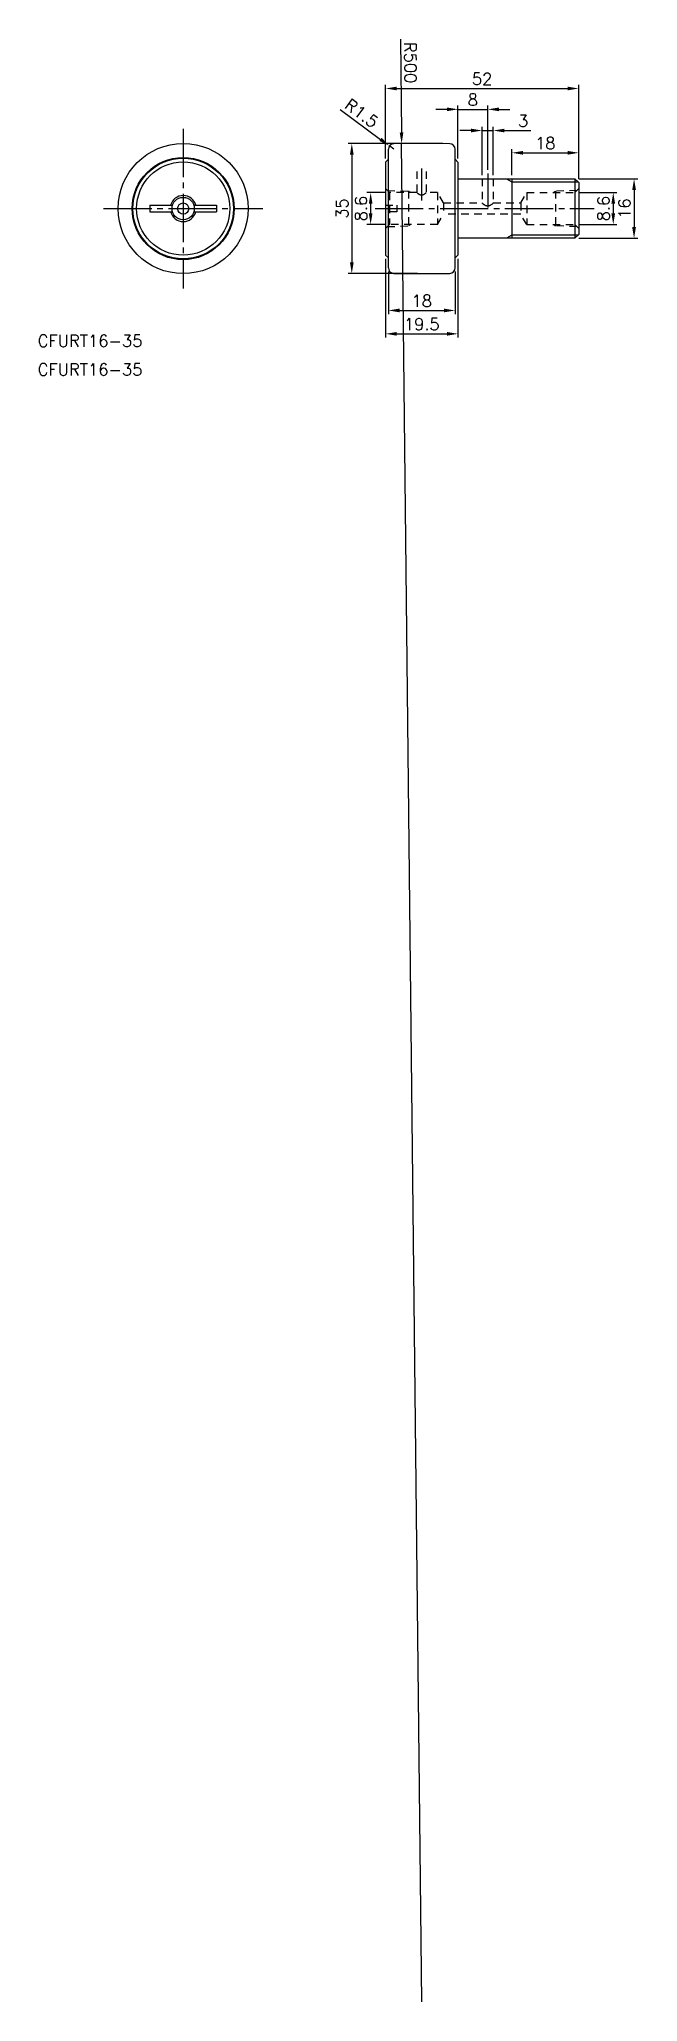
# Model space of a CAD drawing. Extents: x -37 to 124, y 230 to 758.
import ezdxf

# ---------------------------------------------------------------- set-up
doc = ezdxf.new("R2010")
doc.units = 0
doc.header["$MEASUREMENT"] = 0
doc.header["$PDMODE"] = 64
doc.linetypes.add('CENTER', pattern=[17.5, 13, -1.5, 1.5, -1.5])
doc.linetypes.add('DASHED', pattern=[3.5, 2, -1.5])
doc.layers.get('0').update_dxf_attribs({"linetype": 'CONTINUOUS'})
doc.layers.get('DEFPOINTS').update_dxf_attribs({"linetype": 'CONTINUOUS'})
doc.layers.add('CENTER', color=1, linetype='CENTER')
doc.layers.add('SIZE', color=7, linetype='CONTINUOUS')
doc.styles.get("Standard").update_dxf_attribs({"font": 'txt.shx', "bigfont": '@extfont2.shx'})
doc.dimstyles.new('MISUMI', dxfattribs={"dimtxt": 3.2, "dimasz": 3, "dimexe": 1, "dimexo": 1, "dimgap": 1, "dimtad": 1, "dimdsep": 46, "dimtxsty": 'STANDARD', "dimcen": 0, "dimadec": 0, "dimazin": 0, "dimtfac": 0.6, "dimtix": 1, "dimtmove": 2, "dimatfit": 3, "dimfxl": 1, "dimtvp": 1, "dimtolj": 1, "dimarcsym": 0})

# ---------------------------------------------------------------- blocks, each defined once
blk = doc.blocks.new('*D11')
at = {"layer": 'DEFPOINTS', "color": 0, "linetype": 'Continuous'}
for p in [(66.29, 730.31), (47.44, 695.31), (66.17, 695.31)]:
    blk.add_point(p, dxfattribs=at)
at = {"layer": 'SIZE', "color": 0, "linetype": 'Continuous', "lineweight": -2}
for p, q in [((65.29, 730.31), (46.44, 730.31)), ((47.44, 727.31), (47.44, 698.31)), ((65.17, 695.31), (46.44, 695.31))]:
    blk.add_line(p, q, dxfattribs=at)
at = {"layer": 'SIZE', "color": 0, "linetype": 'Continuous'}
for points in [[(46.94, 727.31), (47.94, 727.31), (47.44, 730.31)], [(46.94, 698.31), (47.94, 698.31), (47.44, 695.31)]]:
    blk.add_solid(points, dxfattribs=at)
at = {"layer": 'SIZE', "color": 0, "linetype": 'Continuous', "insert": (44.84, 712.81), "char_height": 3.2, "attachment_point": 5, "rotation": 90}
blk.add_mtext('\\A1;35', dxfattribs=at)
blk = doc.blocks.new('*D12')
at = {"layer": 'DEFPOINTS', "color": 0, "linetype": 'Continuous'}
for p in [(57.6, 717.11), (52.52, 708.51), (57.6, 708.51)]:
    blk.add_point(p, dxfattribs=at)
at = {"layer": 'SIZE', "color": 0, "linetype": 'Continuous', "lineweight": -2}
for p, q in [((56.6, 717.11), (51.52, 717.11)), ((52.52, 714.11), (52.52, 711.51)), ((56.6, 708.51), (51.52, 708.51))]:
    blk.add_line(p, q, dxfattribs=at)
at = {"layer": 'SIZE', "color": 0, "linetype": 'Continuous'}
for points in [[(52.02, 714.11), (53.02, 714.11), (52.52, 717.11)], [(52.02, 711.51), (53.02, 711.51), (52.52, 708.51)]]:
    blk.add_solid(points, dxfattribs=at)
at = {"layer": 'SIZE', "color": 0, "linetype": 'Continuous', "insert": (49.92, 712.81), "char_height": 3.2, "attachment_point": 5, "rotation": 90}
blk.add_mtext('\\A1;8.6', dxfattribs=at)
blk = doc.blocks.new('*D13')
at = {"layer": 'DEFPOINTS', "color": 0, "linetype": 'Continuous'}
for p in [(57.29, 696.87), (75.29, 696.87), (75.29, 685.39)]:
    blk.add_point(p, dxfattribs=at)
at = {"layer": 'SIZE', "color": 0, "linetype": 'Continuous', "lineweight": -2}
for p, q in [((57.29, 695.87), (57.29, 684.39)), ((75.29, 695.87), (75.29, 684.39)), ((60.29, 685.39), (72.29, 685.39))]:
    blk.add_line(p, q, dxfattribs=at)
at = {"layer": 'SIZE', "color": 0, "linetype": 'Continuous'}
for points in [[(60.29, 685.89), (60.29, 684.89), (57.29, 685.39)], [(72.29, 685.89), (72.29, 684.89), (75.29, 685.39)]]:
    blk.add_solid(points, dxfattribs=at)
at = {"layer": 'SIZE', "color": 0, "linetype": 'Continuous', "insert": (66.29, 687.99), "char_height": 3.2, "attachment_point": 5}
blk.add_mtext('\\A1;18', dxfattribs=at)
blk = doc.blocks.new('*D14')
at = {"layer": 'DEFPOINTS', "color": 0, "linetype": 'Continuous'}
for p in [(56.54, 700.31), (76.04, 700.31), (76.04, 679.1)]:
    blk.add_point(p, dxfattribs=at)
at = {"layer": 'SIZE', "color": 0, "linetype": 'Continuous', "lineweight": -2}
for p, q in [((56.54, 699.31), (56.54, 678.1)), ((76.04, 699.31), (76.04, 678.1)), ((59.54, 679.1), (73.04, 679.1))]:
    blk.add_line(p, q, dxfattribs=at)
at = {"layer": 'SIZE', "color": 0, "linetype": 'Continuous'}
for points in [[(59.54, 679.6), (59.54, 678.6), (56.54, 679.1)], [(73.04, 679.6), (73.04, 678.6), (76.04, 679.1)]]:
    blk.add_solid(points, dxfattribs=at)
at = {"layer": 'SIZE', "color": 0, "linetype": 'Continuous', "insert": (66.29, 681.7), "char_height": 3.2, "attachment_point": 5}
blk.add_mtext('\\A1;19.5', dxfattribs=at)
blk = doc.blocks.new('*D15')
at = {"layer": 'DEFPOINTS', "color": 0, "linetype": 'Continuous'}
for p in [(107.54, 720.81), (107.54, 704.81), (123.45, 704.81)]:
    blk.add_point(p, dxfattribs=at)
at = {"layer": 'SIZE', "color": 0, "linetype": 'Continuous', "lineweight": -2}
for p, q in [((108.54, 720.81), (124.45, 720.81)), ((123.45, 717.81), (123.45, 707.81)), ((108.54, 704.81), (124.45, 704.81))]:
    blk.add_line(p, q, dxfattribs=at)
at = {"layer": 'SIZE', "color": 0, "linetype": 'Continuous'}
for points in [[(122.95, 717.81), (123.95, 717.81), (123.45, 720.81)], [(122.95, 707.81), (123.95, 707.81), (123.45, 704.81)]]:
    blk.add_solid(points, dxfattribs=at)
at = {"layer": 'SIZE', "color": 0, "linetype": 'Continuous', "insert": (120.85, 712.81), "char_height": 3.2, "attachment_point": 5, "rotation": 90}
blk.add_mtext('\\A1;16', dxfattribs=at)
blk = doc.blocks.new('*D16')
at = {"layer": 'DEFPOINTS', "color": 0, "linetype": 'Continuous'}
for p in [(108.54, 727.81), (90.54, 720.81), (108.54, 719.81)]:
    blk.add_point(p, dxfattribs=at)
at = {"layer": 'SIZE', "color": 0, "linetype": 'Continuous', "lineweight": -2}
for p, q in [((90.54, 721.81), (90.54, 728.81)), ((108.54, 720.81), (108.54, 728.81)), ((93.54, 727.81), (105.54, 727.81))]:
    blk.add_line(p, q, dxfattribs=at)
at = {"layer": 'SIZE', "color": 0, "linetype": 'Continuous'}
for points in [[(93.54, 728.31), (93.54, 727.31), (90.54, 727.81)], [(105.54, 728.31), (105.54, 727.31), (108.54, 727.81)]]:
    blk.add_solid(points, dxfattribs=at)
at = {"layer": 'SIZE', "color": 0, "linetype": 'Continuous', "insert": (99.54, 730.41), "char_height": 3.2, "attachment_point": 5}
blk.add_mtext('\\A1;18', dxfattribs=at)
blk = doc.blocks.new('*D17')
at = {"layer": 'DEFPOINTS', "color": 0, "linetype": 'Continuous'}
for p in [(108.54, 745.11), (56.54, 725.31), (108.54, 719.81)]:
    blk.add_point(p, dxfattribs=at)
at = {"layer": 'SIZE', "color": 0, "linetype": 'Continuous', "lineweight": -2}
for p, q in [((56.54, 726.31), (56.54, 746.11)), ((59.54, 745.11), (105.54, 745.11)), ((108.54, 720.81), (108.54, 746.11))]:
    blk.add_line(p, q, dxfattribs=at)
at = {"layer": 'SIZE', "color": 0, "linetype": 'Continuous'}
for points in [[(59.54, 745.61), (59.54, 744.61), (56.54, 745.11)], [(105.54, 745.61), (105.54, 744.61), (108.54, 745.11)]]:
    blk.add_solid(points, dxfattribs=at)
at = {"layer": 'SIZE', "color": 0, "linetype": 'Continuous', "insert": (82.54, 747.71), "char_height": 3.2, "attachment_point": 5}
blk.add_mtext('\\A1;52', dxfattribs=at)
blk = doc.blocks.new('*D18')
at = {"layer": 'DEFPOINTS', "color": 0, "linetype": 'Continuous'}
for p in [(84.04, 739.5), (76.04, 725.31), (84.04, 722.24)]:
    blk.add_point(p, dxfattribs=at)
at = {"layer": 'SIZE', "color": 0, "linetype": 'Continuous', "lineweight": -2}
for p, q in [((73.04, 739.5), (70.04, 739.5)), ((76.04, 726.31), (76.04, 740.5)), ((76.04, 739.5), (84.04, 739.5)), ((84.04, 723.24), (84.04, 740.5)), ((87.04, 739.5), (90.04, 739.5))]:
    blk.add_line(p, q, dxfattribs=at)
at = {"layer": 'SIZE', "color": 0, "linetype": 'Continuous'}
for points in [[(73.04, 740), (73.04, 739), (76.04, 739.5)], [(87.04, 740), (87.04, 739), (84.04, 739.5)]]:
    blk.add_solid(points, dxfattribs=at)
at = {"layer": 'SIZE', "color": 0, "linetype": 'Continuous', "insert": (80.04, 742.1), "char_height": 3.2, "attachment_point": 5}
blk.add_mtext('\\A1;8', dxfattribs=at)
blk = doc.blocks.new('*D19')
at = {"layer": 'DEFPOINTS', "color": 0, "linetype": 'Continuous'}
for p in [(85.54, 733.8), (82.54, 720.81), (85.54, 720.81)]:
    blk.add_point(p, dxfattribs=at)
at = {"layer": 'SIZE', "color": 0, "linetype": 'Continuous', "lineweight": -2}
for p, q in [((82.54, 721.81), (82.54, 734.8)), ((85.54, 721.81), (85.54, 734.8)), ((79.54, 733.8), (76.54, 733.8)), ((82.54, 733.8), (85.54, 733.8)), ((88.54, 733.8), (95.67, 733.8))]:
    blk.add_line(p, q, dxfattribs=at)
at = {"layer": 'SIZE', "color": 0, "linetype": 'Continuous'}
for points in [[(79.54, 734.3), (79.54, 733.3), (82.54, 733.8)], [(88.54, 734.3), (88.54, 733.3), (85.54, 733.8)]]:
    blk.add_solid(points, dxfattribs=at)
at = {"layer": 'SIZE', "color": 0, "linetype": 'Continuous', "insert": (93.6, 736.4), "char_height": 3.2, "attachment_point": 5}
blk.add_mtext('\\A1;3', dxfattribs=at)
blk = doc.blocks.new('*D20')
at = {"layer": 'DEFPOINTS', "color": 0, "linetype": 'Continuous'}
for p in [(107.47, 717.11), (107.47, 708.51), (117.85, 708.51)]:
    blk.add_point(p, dxfattribs=at)
at = {"layer": 'SIZE', "color": 0, "linetype": 'Continuous', "lineweight": -2}
for p, q in [((108.47, 717.11), (118.85, 717.11)), ((117.85, 714.11), (117.85, 711.51)), ((108.47, 708.51), (118.85, 708.51))]:
    blk.add_line(p, q, dxfattribs=at)
at = {"layer": 'SIZE', "color": 0, "linetype": 'Continuous'}
for points in [[(117.35, 714.11), (118.35, 714.11), (117.85, 717.11)], [(117.35, 711.51), (118.35, 711.51), (117.85, 708.51)]]:
    blk.add_solid(points, dxfattribs=at)
at = {"layer": 'SIZE', "color": 0, "linetype": 'Continuous', "insert": (115.25, 712.81), "char_height": 3.2, "attachment_point": 5, "rotation": 90}
blk.add_mtext('\\A1;8.6', dxfattribs=at)
blk = doc.blocks.new('*D21')
at = {"layer": 'DEFPOINTS', "color": 0, "linetype": 'Continuous'}
for p in [(57.58, 729.65), (58.79, 728.75)]:
    blk.add_point(p, dxfattribs=at)
at = {"layer": 'SIZE', "color": 0, "linetype": 'Continuous', "lineweight": -2}
for p, q in [((44.3, 739.49), (55.17, 731.43)), ((58.79, 728.75), (57.58, 729.65))]:
    blk.add_line(p, q, dxfattribs=at)
at = {"layer": 'SIZE', "color": 0, "linetype": 'Continuous'}
blk.add_solid([(55.47, 731.83), (54.87, 731.03), (57.58, 729.65)], dxfattribs=at)
at = {"layer": 'SIZE', "color": 0, "linetype": 'Continuous', "insert": (50.08, 738.44), "char_height": 3.2, "attachment_point": 5, "rotation": 323.454}
blk.add_mtext('\\A1;R1.5', dxfattribs=at)
blk = doc.blocks.new('*D22')
at = {"layer": 'DEFPOINTS', "color": 0, "linetype": 'Continuous'}
for p in [(60.86, 730.28), (66.29, 230.31)]:
    blk.add_point(p, dxfattribs=at)
at = {"layer": 'SIZE', "color": 0, "linetype": 'Continuous', "lineweight": -2}
for p, q in [((60.56, 758.36), (60.83, 733.28)), ((66.29, 230.31), (60.86, 730.28))]:
    blk.add_line(p, q, dxfattribs=at)
at = {"layer": 'SIZE', "color": 0, "linetype": 'Continuous'}
blk.add_solid([(61.33, 733.28), (60.33, 733.27), (60.86, 730.28)], dxfattribs=at)
at = {"layer": 'SIZE', "color": 0, "linetype": 'Continuous', "insert": (63.23, 752.06), "char_height": 3.2, "attachment_point": 5, "rotation": 270.6216}
blk.add_mtext('\\A1;R500', dxfattribs=at)

msp = doc.modelspace()

# ---------------------------------------------------------------- linework, layer by layer
at = {"color": 7, "linetype": 'Continuous'}
for p, q in [((57.28633, 696.86541), (57.28633, 728.75256)), ((75.28633, 696.86541), (75.28633, 728.75256)), ((57.28633, 726.05899), (56.53633, 725.30898)), ((56.53633, 725.30897), (56.53633, 700.309)), ((75.28634, 726.05899), (76.03633, 725.309)), ((76.03633, 725.30899), (76.03633, 700.30896)), ((76.03633, 720.80899), (107.53633, 720.80899)), ((90.53633, 720.80899), (90.53633, 704.80899)), ((107.53633, 720.80899), (107.53633, 704.80899)), ((107.53634, 720.80897), (108.53632, 719.80898)), ((108.53633, 719.80897), (108.53633, 705.80899)), ((-6.96364, 713.70899), (-0.82548, 713.70899)), ((-6.96364, 713.70899), (-6.96364, 711.90899)), ((4.89816, 713.70899), (11.03633, 713.70899)), ((11.03633, 713.70899), (11.03633, 711.90899)), ((-6.96364, 711.90899), (-0.82547, 711.90899)), ((4.89815, 711.90899), (11.03633, 711.90899)), ((107.53633, 704.80899), (76.03633, 704.80899)), ((108.53634, 705.809), (107.53635, 704.809)), ((57.28633, 699.55899), (56.53633, 700.309)), ((76.03636, 700.30899), (75.28633, 699.55897))]:
    msp.add_line(p, q, dxfattribs=at)
at = {"color": 3, "linetype": 'DASHED'}
for p, q in [((57.60034, 717.10899), (56.53634, 718.17297)), ((64.98634, 722.80899), (64.98634, 717.10899)), ((67.48634, 722.80899), (67.48634, 717.10899)), ((82.53633, 720.80899), (82.53633, 714.30899)), ((85.53633, 720.80899), (85.53633, 714.30899)), ((107.47232, 717.10899), (108.53633, 718.17297)), ((56.53633, 713.70898), (59.53633, 713.70898)), ((57.05246, 717.65686), (62.73633, 717.47924)), ((57.60034, 717.10899), (57.60034, 708.50899)), ((64.98634, 717.10899), (57.60034, 717.10899)), ((59.53633, 713.70898), (59.53633, 711.90899)), ((63.37762, 717.10899), (62.73633, 717.47924)), ((62.73633, 717.47924), (62.73633, 708.13874)), ((70.53633, 717.10899), (67.48634, 717.10899)), ((72.15292, 714.30899), (70.53633, 717.109)), ((70.53633, 717.10899), (70.53633, 708.50899)), ((72.15291, 714.30901), (72.15291, 711.30899)), ((72.15291, 714.30899), (82.53633, 714.30899)), ((85.53633, 714.30899), (92.91975, 714.30899)), ((92.91975, 714.30899), (94.53634, 717.10901)), ((92.91975, 714.30901), (92.91975, 711.30899)), ((94.53633, 717.10899), (94.53633, 708.50899)), ((94.53633, 717.10899), (107.47232, 717.10899)), ((101.69504, 717.10899), (102.33633, 717.47924)), ((108.0202, 717.65686), (102.33633, 717.47924)), ((102.33633, 717.47924), (102.33633, 708.13874)), ((107.47232, 717.10899), (107.47232, 708.50899)), ((56.53632, 707.44498), (57.60035, 708.50899)), ((59.53633, 711.90899), (56.53633, 711.90899)), ((57.60035, 708.50899), (56.53634, 707.445)), ((57.05246, 707.96112), (62.73633, 708.13874)), ((70.53633, 708.50899), (57.60034, 708.50899)), ((63.37762, 708.50899), (62.73633, 708.13874)), ((70.5363, 708.50893), (72.15291, 711.30899)), ((92.91975, 711.30899), (72.15291, 711.30899)), ((94.53636, 708.50893), (92.91975, 711.30898)), ((94.53633, 708.50899), (107.47232, 708.50899)), ((101.69504, 708.50899), (102.33633, 708.13874)), ((108.0202, 707.96111), (102.33633, 708.13874)), ((108.53635, 707.44499), (107.47232, 708.50899)), ((107.47232, 708.50899), (108.53633, 707.445))]:
    msp.add_line(p, q, dxfattribs=at)
at = {"color": 3, "linetype": 'Continuous'}
for p, q in [((89.12986, 720.80898), (90.53633, 719.99696)), ((90.53633, 719.99697), (108.34834, 719.99697)), ((90.53638, 705.62103), (89.12991, 704.809)), ((108.34834, 705.621), (90.53633, 705.621))]:
    msp.add_line(p, q, dxfattribs=at)
at = {"color": 3, "linetype": 'DASHED'}
for points in [[(64.98634, 717.10899, 0.102224781), (65.77088, 716.57663, 0.199032752), (66.70176, 716.57661, 0.102235531), (67.48634, 717.10899)], [(82.53633, 714.30899, 0.102224789), (83.47778, 713.67016, 0.199032728), (84.59483, 713.67014, 0.102235539), (85.53633, 714.30899)]]:
    msp.add_lwpolyline(points, format="xyb", dxfattribs=at)
at = {"color": 7, "linetype": 'Continuous'}
for radius in [17.5, 13.75, 13.55, 12.55, 3, 1.5]:
    msp.add_circle((2.03633, 712.809), radius, dxfattribs=at)
for centre, radius, start, end in [((58.78633, 728.75256), 1.5, 90.8620543, 180.000005), ((66.28633, 230.30899), 500, 89.1379438, 90.8620543), ((73.78633, 728.75256), 1.5, 0, 89.1379438), ((2.03633, 712.809), 3.5, 14.9004914, 165.0994965), ((2.03633, 712.809), 3.5, 194.9007767, 345.0992422), ((58.78633, 696.86541), 1.5, 180.000005, 269.1379488), ((66.28633, 1195.30899), 500, 269.1379457, 270.8620562), ((73.78633, 696.86541), 1.5, 270.8620562, 0)]:
    msp.add_arc(centre, radius, start, end, dxfattribs=at)
at = {"layer": 'CENTER', "color": 1, "linetype": 'CENTER'}
for p, q in [((2.03633, 734.2929), (2.03633, 691.3251)), ((66.23634, 723.62759), (66.23634, 714.99674)), ((84.03633, 722.23558), (84.03633, 713.12805)), ((-19.44748, 712.809), (23.52014, 712.809)), ((53.69391, 712.80899), (112.73879, 712.80899))]:
    msp.add_line(p, q, dxfattribs=at)

# ---------------------------------------------------------------- texts
at = {"color": 7, "linetype": 'Continuous', "width": 1.008382}
for p in [(-37.14563, 675.61144), (-37.14563, 667.8987)]:
    msp.add_text('CFURT16-35', height=3.2, dxfattribs=at).set_placement(p)

# ---------------------------------------------------------------- dimensions: what is measured, and where the dimension line sits
at = {"layer": 'SIZE', "color": 7, "linetype": 'Continuous'}
dim = msp.add_radius_dim(center=(66.28633, 230.30899), mpoint=(60.86194, 730.27956), dimstyle='MISUMI', override={"dimdec": 4, "dimtdec": 4, "dimtmove": 0, "dimtzin": 0}, dxfattribs=at)
dim.commit()
dim.dimension.update_dxf_attribs({"geometry": '*D22', "text_midpoint": (60.62595, 752.03075), "dimtype": 164})
for base, p1, p2, picture, middle in [((108.53633, 745.11008), (56.53633, 725.30898), (108.53633, 719.80897), '*D17', (82.53633, 747.71008)), ((84.03633, 739.50166), (76.03633, 725.309), (84.03633, 722.23558), '*D18', (80.03633, 742.10166)), ((108.53633, 727.80899), (90.53633, 720.80899), (108.53633, 719.80897), '*D16', (99.53633, 730.40899)), ((76.03633, 679.09768), (56.53633, 700.309), (76.03633, 700.30896), '*D14', (66.28633, 681.69768)), ((75.28633, 685.38718), (57.28633, 696.86541), (75.28633, 696.86541), '*D13', (66.28633, 687.98718))]:
    dim = msp.add_linear_dim(base=base, p1=p1, p2=p2, dimstyle='MISUMI', override={"dimdec": 4, "dimtdec": 4, "dimtmove": 0, "dimtzin": 0}, dxfattribs=at)
    dim.commit()
    dim.dimension.update_dxf_attribs({"geometry": picture, "text_midpoint": middle})
dim = msp.add_radius_dim(center=(58.78633, 728.75256), mpoint=(57.58126, 729.64577), dimstyle='MISUMI', override={"dimdec": 4, "dimtdec": 4, "dimtmove": 0, "dimtzin": 0}, dxfattribs=at)
dim.commit()
dim.dimension.update_dxf_attribs({"geometry": '*D21', "text_midpoint": (50.07808, 738.4435)})
dim = msp.add_linear_dim(base=(85.53633, 733.80146), p1=(82.53633, 720.80899), p2=(85.53633, 720.80899), dimstyle='MISUMI', override={"dimdec": 4, "dimtdec": 4, "dimtmove": 0, "dimtzin": 0}, dxfattribs=at)
dim.commit()
dim.dimension.update_dxf_attribs({"geometry": '*D19', "text_midpoint": (93.603, 733.80146), "dimtype": 160})
for base, p1, p2, picture, middle in [((47.4361, 695.309), (66.28634, 730.30899), (66.16966, 695.309), '*D11', (44.8361, 712.80899)), ((52.5207, 708.50899), (57.60034, 717.10899), (57.60034, 708.50899), '*D12', (49.9207, 712.80899)), ((117.84732, 708.50899), (107.47232, 717.10899), (107.47232, 708.50899), '*D20', (115.24732, 712.80899))]:
    dim = msp.add_linear_dim(base=base, p1=p1, p2=p2, angle=90, dimstyle='MISUMI', override={"dimdec": 4, "dimtdec": 4, "dimtmove": 0, "dimtzin": 0}, dxfattribs=at)
    dim.commit()
    dim.dimension.update_dxf_attribs({"geometry": picture, "text_midpoint": middle})
dim = msp.add_linear_dim(base=(123.45216, 704.809), p1=(107.53634, 720.80897), p2=(107.53635, 704.809), angle=90, dimstyle='MISUMI', override={"dimdec": 4, "dimtdec": 4, "dimtmove": 0, "dimtzin": 0}, dxfattribs=at)
dim.commit()
dim.dimension.update_dxf_attribs({"geometry": '*D15', "text_midpoint": (123.45216, 712.80898), "dimtype": 160})

doc.saveas('drawing.dxf')
